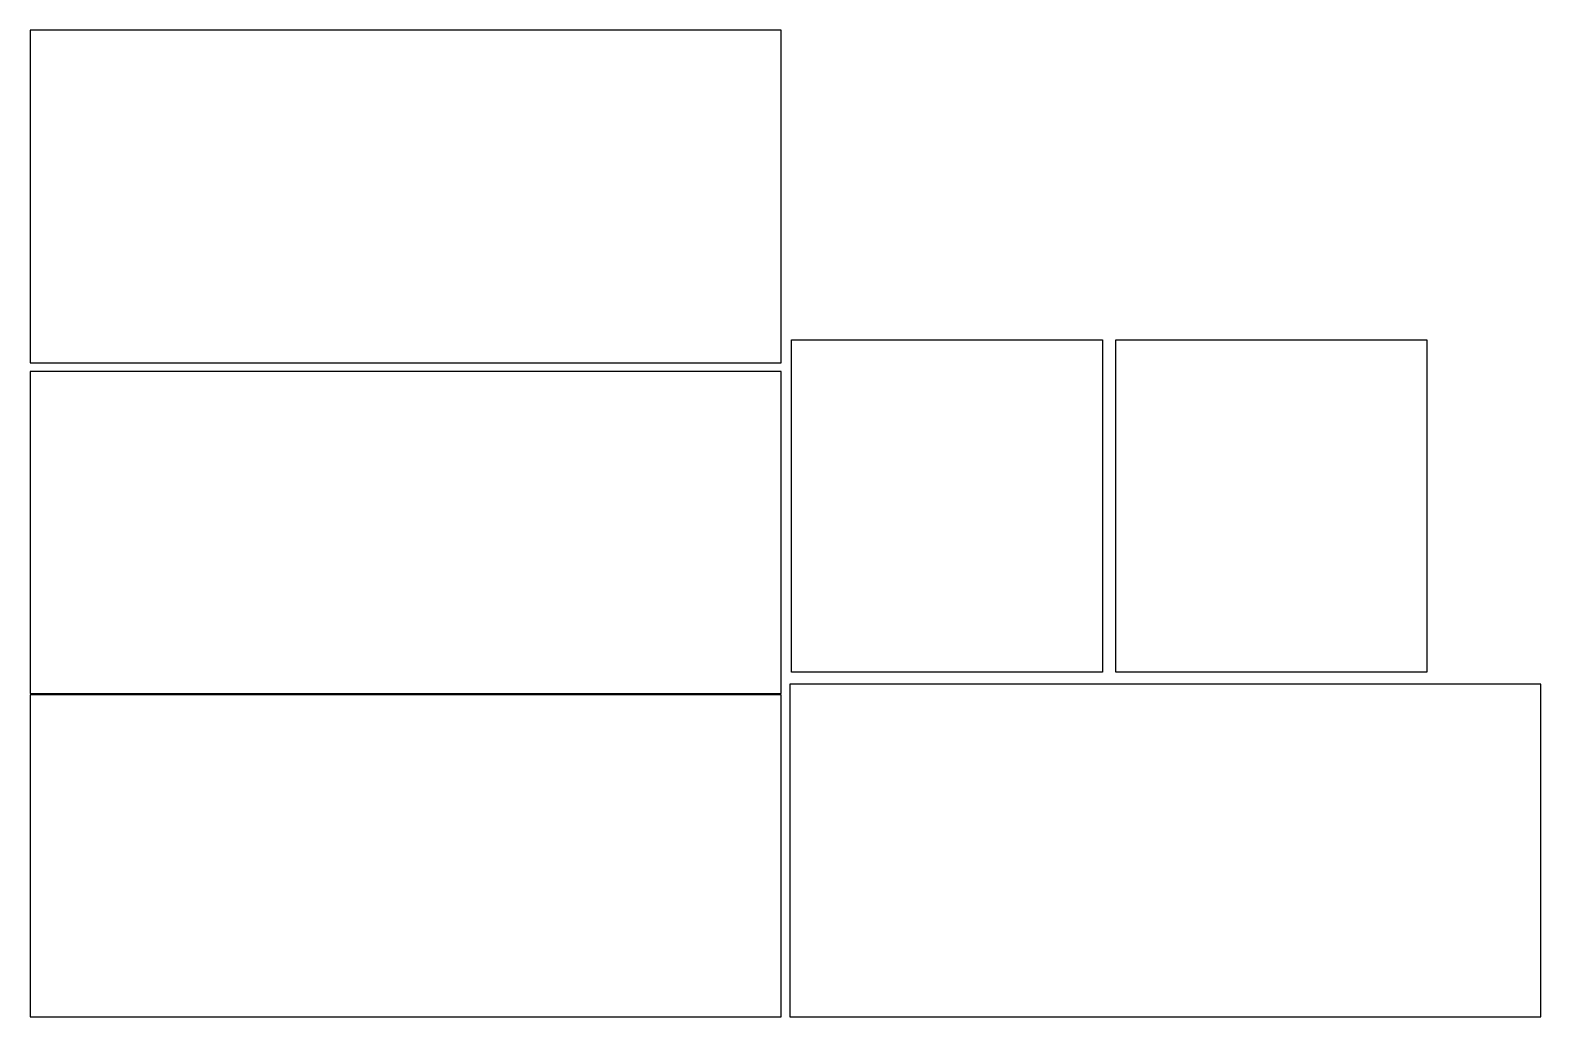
# Model space of a CAD drawing. Header units: millimetres. Extents: x 7 to 1415, y 5 to 925.
import ezdxf

# ---------------------------------------------------------------- set-up
doc = ezdxf.new("R2010")
doc.units = ezdxf.units.MM

msp = doc.modelspace()

# ---------------------------------------------------------------- linework, layer by layer
for points in [[(6.9, 614.6), (706.9, 614.6), (706.9, 924.6), (6.9, 924.6)], [(716.5, 636.1), (1006.5, 636.1), (1006.5, 326.1), (716.5, 326.1)], [(1018.9, 636.1), (1308.9, 636.1), (1308.9, 326.1), (1018.9, 326.1)], [(6.9, 306.4), (706.9, 306.4), (706.9, 606.4), (6.9, 606.4)], [(715, 5), (1415, 5), (1415, 315), (715, 315)], [(6.9, 5), (706.9, 5), (706.9, 305), (6.9, 305)]]:
    msp.add_lwpolyline(points, close=True)

doc.saveas('drawing.dxf')
